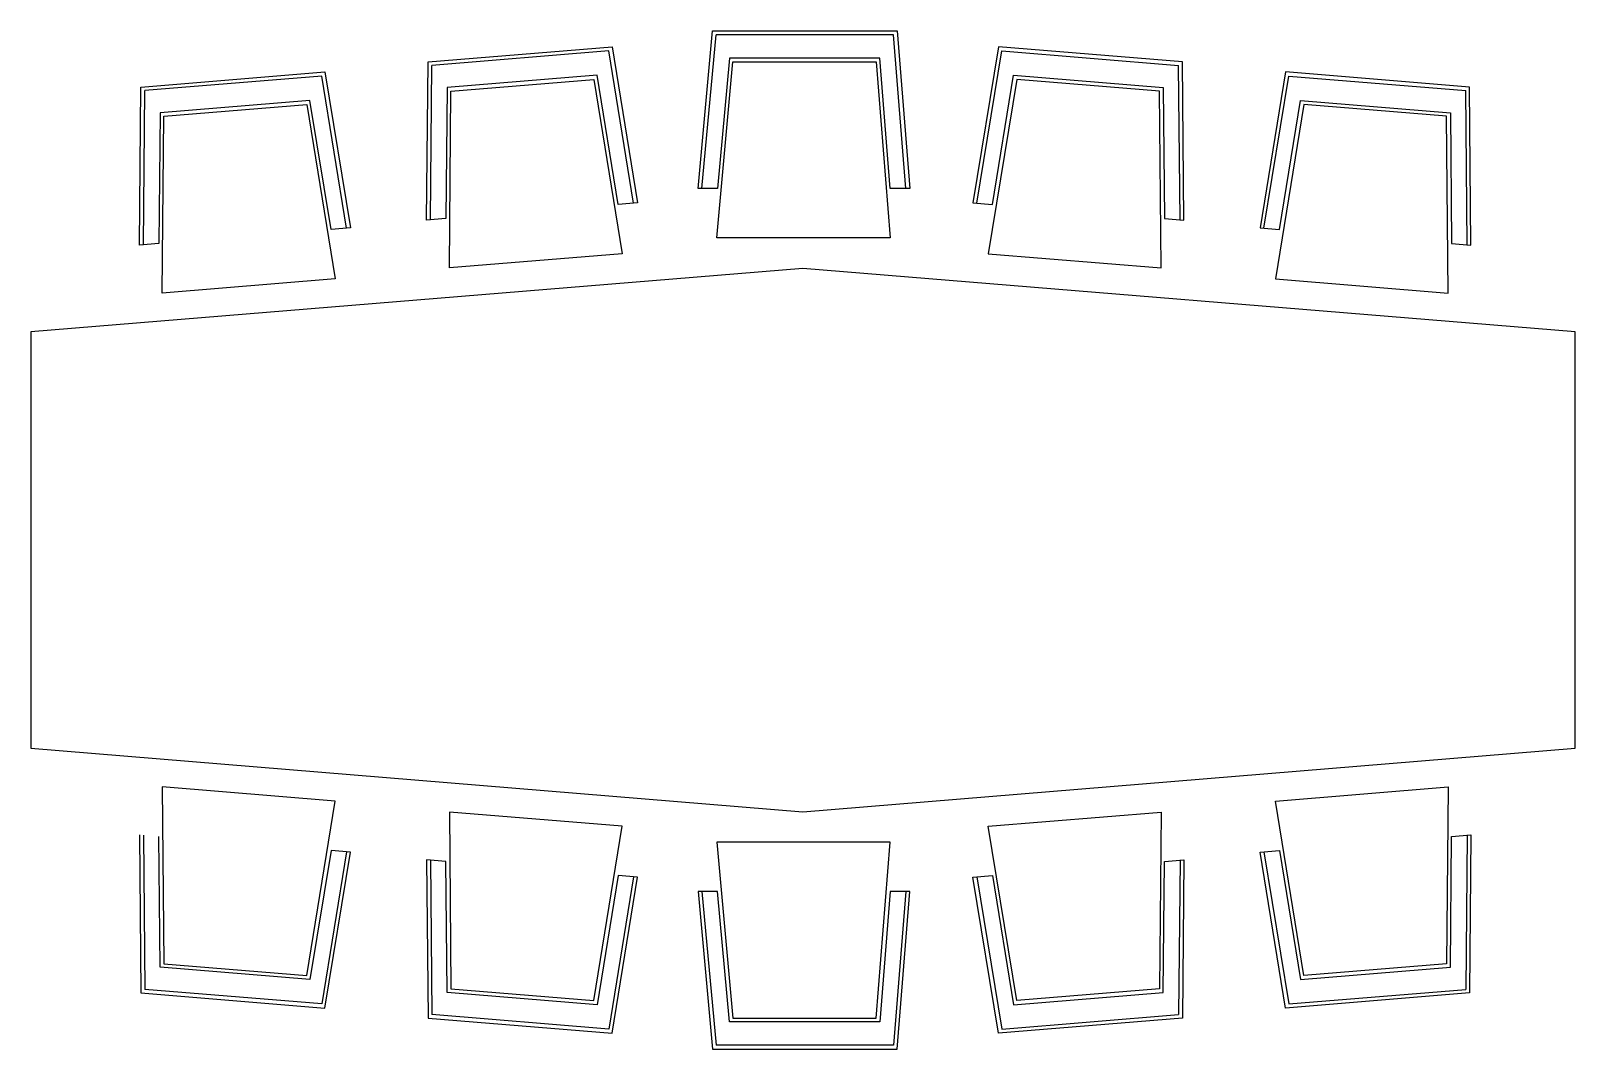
# Model space of a CAD drawing. Extents: x 0 to 398, y -185 to 78.
import ezdxf

# ---------------------------------------------------------------- set-up
doc = ezdxf.new("R2010")
doc.units = 0
doc.header["$MEASUREMENT"] = 0
doc.layers.get('0').update_dxf_attribs({"linetype": 'CONTINUOUS'})

msp = doc.modelspace()

# ---------------------------------------------------------------- linework, layer by layer
at = {"color": 0, "linetype": 'ByBlock'}
for p, q in [((172.13, 36.99), (175.84, 77.63)), ((173.13, 36.99), (176.75, 76.63)), ((175.84, 77.63), (223.47, 77.63)), ((222.55, 76.63), (176.75, 76.63)), ((225.72, 36.99), (222.55, 76.63)), ((223.47, 77.63), (226.72, 36.99)), ((102.45, 69.62), (149.93, 73.52)), ((149.09, 72.45), (103.44, 68.7)), ((155.49, 33.2), (149.09, 72.45)), ((149.93, 73.52), (156.49, 33.29)), ((249.61, 73.52), (243.05, 33.29)), ((244.05, 33.2), (250.45, 72.45)), ((297.09, 69.62), (249.61, 73.52)), ((250.45, 72.45), (296.1, 68.7)), ((102.08, 28.81), (102.45, 69.62)), ((103.08, 28.9), (103.44, 68.7)), ((176.98, 24.21), (181.13, 69.63)), ((180.22, 70.63), (177.15, 36.99)), ((219.02, 70.63), (180.22, 70.63)), ((181.13, 69.63), (218.09, 69.63)), ((218.09, 69.63), (221.72, 24.21)), ((221.7, 36.99), (219.02, 70.63)), ((296.46, 28.9), (296.1, 68.7)), ((297.46, 28.81), (297.09, 69.62)), ((28.39, 63.14), (75.87, 67.04)), ((75.03, 65.97), (29.38, 62.22)), ((81.43, 26.72), (75.03, 65.97)), ((75.87, 67.04), (82.43, 26.81)), ((146.06, 66.18), (107.39, 63)), ((108.38, 62.08), (145.22, 65.11)), ((145.22, 65.11), (152.56, 20.14)), ((151.49, 32.87), (146.06, 66.18)), ((254.32, 65.11), (246.99, 20.14)), ((248.05, 32.87), (253.48, 66.18)), ((253.48, 66.18), (292.15, 63)), ((291.16, 62.08), (254.32, 65.11)), ((323.68, 67.04), (317.11, 26.81)), ((318.11, 26.72), (324.52, 65.97)), ((371.15, 63.14), (323.68, 67.04)), ((324.52, 65.97), (370.16, 62.22)), ((28.02, 22.33), (28.39, 63.14)), ((29.02, 22.42), (29.38, 62.22)), ((107.39, 63), (107.09, 29.22)), ((107.97, 16.47), (108.38, 62.08)), ((291.57, 16.47), (291.16, 62.08)), ((292.15, 63), (292.46, 29.22)), ((370.52, 22.42), (370.16, 62.22)), ((371.52, 22.33), (371.15, 63.14)), ((33.33, 56.52), (33.02, 22.74)), ((72, 59.7), (33.33, 56.52)), ((34.32, 55.6), (71.16, 58.63)), ((71.16, 58.63), (78.49, 13.66)), ((77.43, 26.4), (72, 59.7)), ((328.38, 58.63), (321.05, 13.66)), ((322.11, 26.4), (327.55, 59.7)), ((327.55, 59.7), (366.21, 56.52)), ((365.22, 55.6), (328.38, 58.63)), ((366.21, 56.52), (366.52, 22.74)), ((33.91, 10), (34.32, 55.6)), ((365.63, 10), (365.22, 55.6)), ((177.15, 36.99), (172.13, 36.99)), ((226.72, 36.99), (221.7, 36.99)), ((156.49, 33.29), (151.49, 32.87)), ((243.05, 33.29), (248.05, 32.87)), ((107.09, 29.22), (102.08, 28.81)), ((292.46, 29.22), (297.46, 28.81)), ((82.43, 26.81), (77.43, 26.4)), ((221.72, 24.21), (176.98, 24.21)), ((317.11, 26.81), (322.11, 26.4)), ((33.02, 22.74), (28.02, 22.33)), ((152.56, 20.14), (107.97, 16.47)), ((246.99, 20.14), (291.57, 16.47)), ((366.52, 22.74), (371.52, 22.33)), ((199.19, 16.37), (0, 0)), ((398.39, 0), (199.19, 16.37)), ((78.49, 13.66), (33.91, 10)), ((321.05, 13.66), (365.63, 10)), ((0, 0), (0, -107.42)), ((398.39, -107.42), (398.39, 0)), ((0, -107.42), (199.19, -123.8)), ((199.19, -123.8), (398.39, -107.42)), ((33.91, -117.42), (34.32, -163.02)), ((78.49, -121.08), (33.91, -117.42)), ((321.05, -121.08), (365.63, -117.42)), ((365.63, -117.42), (365.22, -163.02)), ((71.16, -166.05), (78.49, -121.08)), ((328.38, -166.05), (321.05, -121.08)), ((107.97, -123.9), (108.38, -169.5)), ((152.56, -127.56), (107.97, -123.9)), ((246.99, -127.56), (291.57, -123.9)), ((291.57, -123.9), (291.16, -169.5)), ((28.02, -129.75), (28.39, -170.56)), ((29.02, -129.84), (29.38, -169.64)), ((33.33, -163.94), (33.02, -130.17)), ((145.22, -172.53), (152.56, -127.56)), ((254.32, -172.53), (246.99, -127.56)), ((366.21, -163.94), (366.52, -130.17)), ((366.52, -130.17), (371.52, -129.75)), ((370.52, -129.84), (370.16, -169.64)), ((371.52, -129.75), (371.15, -170.56)), ((77.43, -133.82), (72, -167.12)), ((81.43, -134.14), (75.03, -173.39)), ((75.87, -174.47), (82.43, -134.23)), ((82.43, -134.23), (77.43, -133.82)), ((176.98, -131.63), (181.13, -177.05)), ((221.72, -131.63), (176.98, -131.63)), ((218.09, -177.05), (221.72, -131.63)), ((317.11, -134.23), (322.11, -133.82)), ((323.68, -174.47), (317.11, -134.23)), ((318.11, -134.14), (324.52, -173.39)), ((322.11, -133.82), (327.55, -167.12)), ((102.08, -136.23), (102.45, -177.04)), ((107.09, -136.64), (102.08, -136.23)), ((103.08, -136.32), (103.44, -176.12)), ((107.39, -170.42), (107.09, -136.64)), ((292.15, -170.42), (292.46, -136.64)), ((292.46, -136.64), (297.46, -136.23)), ((296.46, -136.32), (296.1, -176.12)), ((297.46, -136.23), (297.09, -177.04)), ((151.49, -140.3), (146.06, -173.6)), ((155.49, -140.62), (149.09, -179.87)), ((149.93, -180.94), (156.49, -140.71)), ((156.49, -140.71), (151.49, -140.3)), ((243.05, -140.71), (248.05, -140.3)), ((249.61, -180.94), (243.05, -140.71)), ((244.05, -140.62), (250.45, -179.87)), ((248.05, -140.3), (253.48, -173.6)), ((172.13, -144.41), (175.84, -185.05)), ((177.15, -144.41), (172.13, -144.41)), ((173.13, -144.41), (176.75, -184.05)), ((180.22, -178.05), (177.15, -144.41)), ((221.7, -144.41), (219.02, -178.05)), ((226.72, -144.41), (221.7, -144.41)), ((225.72, -144.41), (222.55, -184.05)), ((223.47, -185.05), (226.72, -144.41)), ((34.32, -163.02), (71.16, -166.05)), ((365.22, -163.02), (328.38, -166.05)), ((72, -167.12), (33.33, -163.94)), ((327.55, -167.12), (366.21, -163.94)), ((28.39, -170.56), (75.87, -174.47)), ((75.03, -173.39), (29.38, -169.64)), ((146.06, -173.6), (107.39, -170.42)), ((108.38, -169.5), (145.22, -172.53)), ((253.48, -173.6), (292.15, -170.42)), ((291.16, -169.5), (254.32, -172.53)), ((371.15, -170.56), (323.68, -174.47)), ((324.52, -173.39), (370.16, -169.64)), ((102.45, -177.04), (149.93, -180.94)), ((149.09, -179.87), (103.44, -176.12)), ((219.02, -178.05), (180.22, -178.05)), ((181.13, -177.05), (218.09, -177.05)), ((297.09, -177.04), (249.61, -180.94)), ((250.45, -179.87), (296.1, -176.12)), ((175.84, -185.05), (223.47, -185.05)), ((222.55, -184.05), (176.75, -184.05))]:
    msp.add_line(p, q, dxfattribs=at)

doc.saveas('drawing.dxf')
